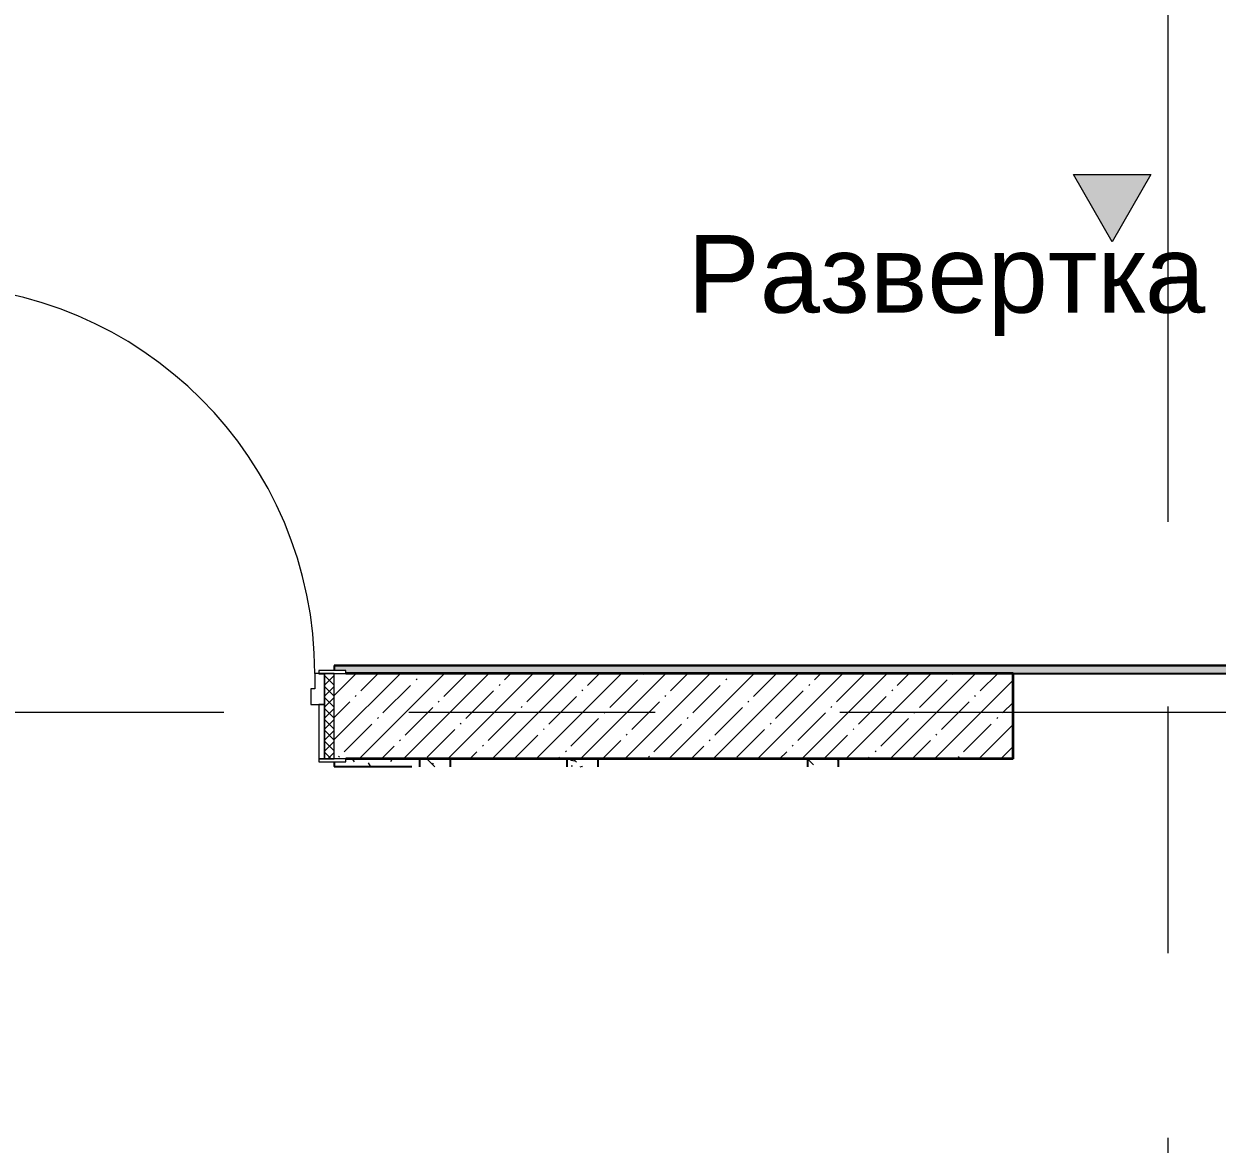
# Model space of a CAD drawing. Header units: millimetres. Extents: x 16345 to 138513, y -2470 to 23828.
# Drawn here: x 26660 to 29736, y 6687 to 9574 of the extents above; entities that cross this region are included whole.
import ezdxf

# ---------------------------------------------------------------- set-up
doc = ezdxf.new("R2010")
doc.units = ezdxf.units.MM
doc.linetypes.add('Осевая', pattern=[3175, 635, -476.25, 1587.5, -476.25])
for name, color, linetype, lineweight in [('A-DOOR', 7, 'Continuous', 9), ('A-DOOR-1', 7, 'Continuous', 13), ('A-DOOR-FRAM', 7, 'Continuous', 13), ('A-DOOR-FRAM-1', 7, 'Continuous', 9), ('A-WALL', 7, 'Continuous', 9), ('G-ANNO-SYMB', 7, 'Continuous', 9), ('I-WALL', 7, 'Continuous', 9), ('Оси-2', 7, 'Осевая', 9)]:
    doc.layers.add(name, color=color, linetype=linetype, lineweight=lineweight)
for name, color, linetype, lineweight, true_color in [('A-WALL-2', 7, 'Continuous', 35, 0x3c3c3c), ('A-WALL-3', 7, 'Continuous', 25, 0x3c3c3c), ('A-WALL-FNSH-1', 7, 'Continuous', 13, 0x3c3c3c)]:
    doc.layers.add(name, color=color, linetype=linetype, lineweight=lineweight, true_color=true_color)
doc.styles.add('Arial_1', font='arial.ttf', dxfattribs={"height": 200})
pattern_1 = [(135, (0, 0), (-75.43415, -75.43415), [106.68, -17.78, 3.556, -17.78]), (135, (0, 75.39), (-75.43415, -75.43415), []), (50, (0, 0), (127.5292, -11.15758), [13.335, -146.685]), (355, (0, 0), (-24.66966, 133.74), [10.668, -117.348]), (100.451, (10.63, -0.93), (102.85973, 122.5818), [11.333, -124.663]), (46.184, (0, 35.56), (189.75516, -29.4304), [20.002, -220.027]), (96.636, (15.81, 33.1), (166.1822, 173.1996), [17, -186.995]), (351.184, (0, 35.56), (166.1839, 173.1976), [16.002, -176.022]), (21, (17.78, 26.67), (106.13027, -71.58603), [13.335, -146.685]), (326, (17.78, 26.67), (43.2619, 128.93175), [10.668, -117.348]), (71.451, (26.62, 20.7), (149.392, 57.34505), [11.333, -124.663]), (37.5, (0, 0), (2.16223, 59.18836), [3.353, -112.573, 3.353, -115.773, -117.792]), (37.5, (0, 0), (2.16223, 59.18836), [-235.052, 3.353, -114.44]), (7.5, (0, 0), (46.77386, 70.12615), [3.353, -64.567, 3.353, -109.906, -44.894]), (7.5, (0, 0), (46.77386, 70.12615), [-181.178, 3.353, -41.542]), (327.5, (-39.65, 0), (94.91367, -4.01009), [3.353, -41.097, 3.353, -135.331, -184.023]), (327.5, (-39.65, 0), (94.91367, -4.01009), [-183.134, 3.353, -180.67]), (317.5, (-57.43, 0), (103.69057, 17.79882), [3.353, -54.432, 3.353, -88.748, -130.683]), (317.5, (-57.43, 0), (103.69057, 17.79882), [-149.885, 3.353, -127.33])]
pattern_2 = [(0, (0, 0), (121.92, 30.48), [10.058, -81.382, 10.058, -81.382, -487.68]), (0, (0, 0), (121.92, 30.48), [-182.88, 10.058, -172.822, 10.058, -81.382, -213.36]), (0, (0, 0), (121.92, 30.48), [-457.2, 10.058, -50.902, 10.058, -142.342]), (120, (45.72, 15.24), (-87.356454, 90.345817), [10.058, -81.382, 10.058, -81.382, -487.68]), (120, (45.72, 15.24), (-87.356454, 90.345817), [-182.88, 10.058, -172.822, 10.058, -81.382, -213.36]), (120, (45.72, 15.24), (-87.356454, 90.345817), [-457.2, 10.058, -50.902, 10.058, -142.342]), (240, (60.96, 76.2), (-34.563546, -120.825817), [10.058, -81.382, 10.058, -81.382, -487.68]), (240, (60.96, 76.2), (-34.563546, -120.825817), [-182.88, 10.058, -172.822, 10.058, -81.382, -213.36]), (240, (60.96, 76.2), (-34.563546, -120.825817), [-457.2, 10.058, -50.902, 10.058, -142.342])]

# ---------------------------------------------------------------- blocks, each defined once
blk = doc.blocks.new('110_Дверь_СКБ_1Ст_Внутренняя1 - Д-4к_п__1100x2100h_Артистические EI30-23985503-План разверток пом_ 2_28_ Этаж 2')
at = {"layer": 'A-DOOR'}
h = blk.add_hatch(dxfattribs=at)
h.set_pattern_fill('FP_5', color=256, style=0, pattern_type=2)
h.set_pattern_definition([(135, (1751.41, 174.685), (-14.14214, -14.14214), []), (225, (1751.41, 174.685), (14.14214, -14.14214), [])])
h.paths.add_polyline_path([(562.5, -110), (562.5, 110), (537.5, 110), (537.5, -110)])
at = {"layer": 'A-DOOR-FRAM-1'}
h = blk.add_hatch(dxfattribs=at)
h.set_pattern_fill('FP_6', color=256, style=0, pattern_type=2)
h.set_pattern_definition([(45, (-371.384, 174.685), (-14.1421, 14.1421), []), (135, (-371.384, 174.685), (-14.1421, -14.1421), [])])
h.paths.add_polyline_path([(-512.5, -110), (-512.5, 110), (-537.5, 110), (-537.5, -110)])
at = {"layer": 'A-DOOR'}
blk.add_arc((-487.5, 110), 1000, 360, 90, dxfattribs=at)
at = {"layer": 'A-DOOR-1'}
for p, q in [((-487.5, 1110), (-487.5, 110)), ((-447.5, 1110), (-487.5, 1110)), ((-447.5, 110), (-447.5, 1110)), ((-487.5, 110), (-447.5, 110))]:
    blk.add_line(p, q, dxfattribs=at)
at = {"layer": 'A-DOOR-FRAM'}
for p, q in [((-497.5, 118), (-567.5, 118)), ((-567.5, 118), (-567.5, 110)), ((-567.5, 110), (-497.5, 110)), ((-512.5, 110), (-537.5, 110)), ((-537.5, 110), (-537.5, -110)), ((-487.5, 110), (-512.5, 110)), ((-512.5, 110), (-512.5, 30)), ((-512.5, -110), (-512.5, 110)), ((-497.5, 110), (-512.5, 110)), ((-512.5, 110), (-512.5, 109)), ((-512.5, 109), (-497.5, 109)), ((-497.5, 110), (-497.5, 118)), ((-497.5, 109), (-497.5, 110)), ((-487.5, 70), (-487.5, 110)), ((512.5, 110), (512.5, 70)), ((537.5, 110), (512.5, 110)), ((592.5, 118), (522.5, 118)), ((522.5, 118), (522.5, 110)), ((537.5, 110), (522.5, 110)), ((522.5, 110), (522.5, 109)), ((522.5, 110), (592.5, 110)), ((522.5, 109), (537.5, 109)), ((537.5, 30), (537.5, 110)), ((562.5, 110), (537.5, 110)), ((537.5, 110), (537.5, -110)), ((537.5, 109), (537.5, 110)), ((562.5, -110), (562.5, 110)), ((592.5, 110), (592.5, 118)), ((-477.5, 70), (-487.5, 70)), ((-477.5, 30), (-477.5, 70)), ((512.5, 70), (502.5, 70)), ((502.5, 70), (502.5, 30)), ((-512.5, 30), (-477.5, 30)), ((-497.5, 30), (-512.5, 30)), ((-512.5, 30), (-512.5, -110)), ((-497.5, -110), (-497.5, 30)), ((502.5, 30), (537.5, 30)), ((537.5, 30), (522.5, 30)), ((522.5, 30), (522.5, -110)), ((537.5, -110), (537.5, 30)), ((-497.5, -110), (-567.5, -110)), ((-567.5, -110), (-567.5, -118)), ((-567.5, -118), (-497.5, -118)), ((-537.5, -110), (-512.5, -110)), ((-512.5, -110), (-497.5, -110)), ((-497.5, -118), (-497.5, -110)), ((522.5, -110), (537.5, -110)), ((592.5, -110), (522.5, -110)), ((522.5, -110), (522.5, -118)), ((522.5, -118), (592.5, -118)), ((537.5, -110), (562.5, -110)), ((592.5, -118), (592.5, -110))]:
    blk.add_line(p, q, dxfattribs=at)
blk = doc.blocks.new('Фасад - Марка фасада_Указатель-25386507-План разверток пом_ 2_28_ Этаж 2')
at = {"layer": 'G-ANNO-SYMB'}
blk.add_hatch(color=256, dxfattribs=at).paths.add_polyline_path([(-1, 0), (0, 1.732), (1, 0), (0, 0)])
for p, q in [((0, 1.732), (-1, 0)), ((1, 0), (0, 1.732)), ((-1, 0), (0, 0)), ((0, 0), (1, 0))]:
    blk.add_line(p, q, dxfattribs=at)

msp = doc.modelspace()

# ---------------------------------------------------------------- hatches: boundary and pattern name
at = {"layer": 'I-WALL'}
h = msp.add_hatch(dxfattribs=at)
h.set_pattern_fill('FP_14', color=256, style=0, pattern_type=2)
h.set_pattern_definition(pattern_2)
h.paths.add_polyline_path([(30910, 7900), (30930, 7900), (30930, 7920), (27460, 7920), (27460, 7908), (27490, 7908), (27490, 7900), (30519.5, 7900)])
h.paths.add_polyline_path([(26330, 7900), (26330, 7908), (26360, 7908), (26360, 7920), (24370, 7920), (24370, 7900), (26160, 7900)])
h.paths.add_polyline_path([(22328.5, 7900), (22930, 7900), (22930, 7920), (20210, 7920), (20210, 7900), (21158.4, 7900)])
h = msp.add_hatch(dxfattribs=at)
h.set_pattern_fill('FP_2', color=256, style=0, pattern_type=2)
h.set_pattern_definition([(45, (0, 0), (-57.02463, 57.02463), []), (45, (57.025, 0), (-57.02463, 57.02463), [100.806, -20.161, 3.353, -16.808])])
h.paths.add_polyline_path([(28060, 7680), (29209.7, 7680), (29209.7, 7900), (27460, 7900), (27460, 7680), (27760, 7680)])
h.paths.add_polyline_path([(26360, 7680), (26360, 7900), (26160, 7900), (26160, 7680), (26330, 7680)])
h = msp.add_hatch(dxfattribs=at)
h.set_pattern_fill('FP_14', color=256, style=0, pattern_type=2)
h.set_pattern_definition(pattern_2)
h.paths.add_polyline_path([(27660, 7660), (27660, 7680), (27490, 7680), (27490, 7672), (27460, 7672), (27460, 7660), (27659, 7660)])
h.paths.add_polyline_path([(26180, 7660), (26360, 7660), (26360, 7672), (26330, 7672), (26330, 7680), (26180, 7680)])
h = msp.add_hatch(dxfattribs=at)
h.set_pattern_fill('FP_14', color=256, style=0, pattern_type=2)
h.set_pattern_definition(pattern_2)
h.paths.add_polyline_path([(27660, 7659), (27680, 7659), (27680, 7680), (27660, 7680), (27660, 7659)])
h = msp.add_hatch(dxfattribs=at)
h.set_pattern_fill('FP_4', color=256, style=0, pattern_type=2)
h.set_pattern_definition(pattern_1)
h.paths.add_polyline_path([(27683.4, 7659), (27760, 7659), (27760, 7680), (27680, 7680), (27680, 7659)])
h = msp.add_hatch(dxfattribs=at)
h.set_pattern_fill('FP_4', color=256, style=0, pattern_type=2)
h.set_pattern_definition(pattern_1)
h.paths.add_polyline_path([(28060, 7659), (28140, 7659), (28140, 7680), (28060, 7680)])
h = msp.add_hatch(dxfattribs=at)
h.set_pattern_fill('FP_4', color=256, style=0, pattern_type=2)
h.set_pattern_definition(pattern_1)
h.paths.add_polyline_path([(28759.7, 7659), (28759.7, 7680), (28679.7, 7680), (28679.7, 7659)])

# ---------------------------------------------------------------- linework, layer by layer
at = {"layer": 'A-WALL'}
msp.add_line((29209.7, 7920), (29209.7, 7921), dxfattribs=at)
at = {"layer": 'A-WALL-2'}
for p, q in [((29209.7, 7900), (27490, 7900)), ((29209.7, 7680), (29209.7, 7900)), ((29209.7, 7680), (27490, 7680))]:
    msp.add_line(p, q, dxfattribs=at)
at = {"layer": 'A-WALL-3'}
for p, q in [((30930, 7920), (27460, 7920)), ((27460, 7920), (27460, 7908)), ((29209.7, 7900), (30910, 7900)), ((27460, 7672), (27460, 7660)), ((27460, 7660), (27660, 7660)), ((27680, 7680), (27680, 7659)), ((27760, 7659), (27760, 7680)), ((28060, 7680), (28060, 7659)), ((28140, 7659), (28140, 7680)), ((28679.7, 7680), (28679.7, 7659)), ((28759.7, 7659), (28759.7, 7680))]:
    msp.add_line(p, q, dxfattribs=at)
at = {"layer": 'A-WALL-FNSH-1'}
for p, q in [((30931, 7921), (27460, 7921)), ((27460, 7921), (27460, 7920)), ((27460, 7660), (27460, 7659))]:
    msp.add_line(p, q, dxfattribs=at)
at = {"layer": 'Оси-2'}
for p, q in [((29610, 829.5), (29610, 21302.9)), ((21302, 7800), (36260, 7800))]:
    msp.add_line(p, q, dxfattribs=at)

# ---------------------------------------------------------------- block references
at = {"layer": 'A-DOOR'}
msp.add_blockref('110_Дверь_СКБ_1Ст_Внутренняя1 - Д-4к_п__1100x2100h_Артистические EI30-23985503-План разверток пом_ 2_28_ Этаж 2', (26897.5, 7790), dxfattribs=at)
at = {"layer": 'G-ANNO-SYMB', "extrusion": (0, 0, -1), "xscale": 99.99999999999993, "yscale": 99.99999999999993, "zscale": 99.99999999999993, "rotation": 180}
msp.add_blockref('Фасад - Марка фасада_Указатель-25386507-План разверток пом_ 2_28_ Этаж 2', (-29465.4, 9185.5), dxfattribs=at)

# ---------------------------------------------------------------- texts
at = {"layer": 'G-ANNO-SYMB', "insert": (28370.6, 9029.7), "char_height": 200, "width": 1659.493, "attachment_point": 1, "style": 'Arial_1'}
msp.add_mtext('Развертка', dxfattribs=at)

doc.saveas('drawing.dxf')
